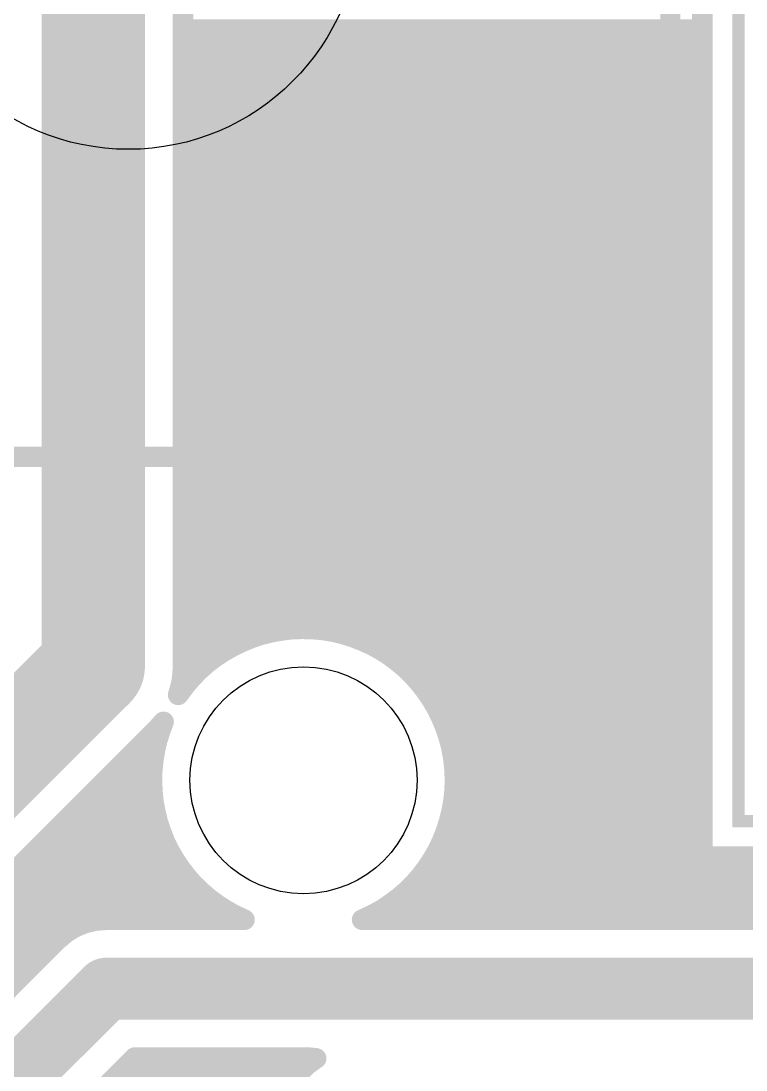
# Model space of a CAD drawing. Extents: x 0 to 2.03, y 0 to 1.72.
# Drawn here: x 0.284 to 0.635, y 0.467 to 0.975 of the extents above; entities that cross this region are included whole.
import ezdxf

# ---------------------------------------------------------------- set-up
doc = ezdxf.new("R2010")
doc.units = 0
for name, color, linetype in [('Board_Outline', 17, 'CONTINUOUS'), ('Drill_Top', 9, 'CONTINUOUS'), ('Top', 5, 'CONTINUOUS'), ('Top_Silk', 2, 'CONTINUOUS')]:
    doc.layers.add(name, color=color, linetype=linetype)

msp = doc.modelspace()

# ---------------------------------------------------------------- linework, layer by layer
at = {"layer": 'Board_Outline', "linetype": 'CONTINUOUS', "const_width": 0.006}
msp.add_lwpolyline([(0.6312, 0.5874), (2.0248, 0.5874), (2.0248, 0), (0, 0), (0, 1.7186), (0.6312, 1.7186), (0.6312, 0.5874)], dxfattribs=at)
at = {"layer": 'Drill_Top'}
msp.add_circle((0.4205, 0.6072), 0.055, dxfattribs=at)
at = {"layer": 'Top', "linetype": 'CONTINUOUS'}
for points, const_width in [([(0.6137, 0.575), (0.6137, 1.7013)], 0.01), ([(0.3187, 1.4562), (0.3187, 0.6624)], 0.05), ([(0.3621, 1.4562), (0.3621, 0.6624)], 0.01), ([(0.3631, 0.971), (0.6127, 0.971)], 0.01), ([(0.3631, 0.9611), (0.6127, 0.9611)], 0.01), ([(0.3631, 0.9512), (0.6127, 0.9512)], 0.01), ([(0.3631, 0.9413), (0.6127, 0.9413)], 0.01), ([(0.3631, 0.9315), (0.6127, 0.9315)], 0.01), ([(0.3631, 0.9216), (0.6127, 0.9216)], 0.01), ([(0.3631, 0.9117), (0.6127, 0.9117)], 0.01), ([(0.3631, 0.9019), (0.6127, 0.9019)], 0.01), ([(0.3631, 0.892), (0.6127, 0.892)], 0.01), ([(0.3631, 0.8821), (0.6127, 0.8821)], 0.01), ([(0.3631, 0.8723), (0.6127, 0.8723)], 0.01), ([(0.3631, 0.8624), (0.6127, 0.8624)], 0.01), ([(0.3631, 0.8525), (0.6127, 0.8525)], 0.01), ([(0.3631, 0.8427), (0.6127, 0.8427)], 0.01), ([(0.3631, 0.8328), (0.6127, 0.8328)], 0.01), ([(0.3631, 0.8229), (0.6127, 0.8229)], 0.01), ([(0.3631, 0.813), (0.6127, 0.813)], 0.01), ([(0.3631, 0.8032), (0.6127, 0.8032)], 0.01), ([(0.3631, 0.7933), (0.6127, 0.7933)], 0.01), ([(0.3631, 0.7834), (0.6127, 0.7834)], 0.01), ([(0.3631, 0.7736), (0.6127, 0.7736)], 0.01), ([(0.3631, 0.7637), (0.6127, 0.7637)], 0.01), ([(0.3631, 0.7538), (0.6127, 0.7538)], 0.01), ([(0.3631, 0.744), (0.6127, 0.744)], 0.01), ([(0.3631, 0.7341), (0.6127, 0.7341)], 0.01), ([(0.3631, 0.7242), (0.6127, 0.7242)], 0.01), ([(0.3631, 0.7144), (0.6127, 0.7144)], 0.01), ([(0.3631, 0.7045), (0.6127, 0.7045)], 0.01), ([(0.3631, 0.6946), (0.6127, 0.6946)], 0.01), ([(0.3187, 0.6624), (0.1875, 0.5312)], 0.05), ([(0.3631, 0.6848), (0.6127, 0.6848)], 0.01), ([(0.3951, 0.6761), (0.3998, 0.6777)], 0.01), ([(0.3998, 0.6777), (0.4047, 0.6789)], 0.01), ([(0.4047, 0.6789), (0.4096, 0.6798)], 0.01), ([(0.4096, 0.6798), (0.4146, 0.6804)], 0.01), ([(0.4146, 0.6804), (0.4196, 0.6806)], 0.01), ([(0.4196, 0.6806), (0.4246, 0.6805)], 0.01), ([(0.4246, 0.6805), (0.4295, 0.6801)], 0.01), ([(0.4295, 0.6801), (0.4345, 0.6793)], 0.01), ([(0.4345, 0.6793), (0.4393, 0.6782)], 0.01), ([(0.4393, 0.6782), (0.4441, 0.6767)], 0.01), ([(0.4441, 0.6767), (0.4488, 0.6749)], 0.01), ([(0.3631, 0.6749), (0.391, 0.6749)], 0.01), ([(0.3816, 0.6695), (0.386, 0.672)], 0.01), ([(0.386, 0.672), (0.3905, 0.6742)], 0.01), ([(0.3905, 0.6742), (0.3951, 0.6761)], 0.01), ([(0.4488, 0.6749), (0.4533, 0.6729)], 0.01), ([(0.4499, 0.6749), (0.6127, 0.6749)], 0.01), ([(0.4533, 0.6729), (0.4577, 0.6705)], 0.01), ([(0.3735, 0.6637), (0.3775, 0.6668)], 0.01), ([(0.3775, 0.6668), (0.3816, 0.6695)], 0.01), ([(0.4577, 0.6705), (0.462, 0.6678)], 0.01), ([(0.462, 0.6678), (0.466, 0.6648)], 0.01), ([(0.3621, 0.6624), (0.362, 0.659)], 0.01), ([(0.3631, 0.665), (0.3742, 0.665)], 0.01), ([(0.3698, 0.6604), (0.3735, 0.6637)], 0.01), ([(0.466, 0.6648), (0.4698, 0.6616)], 0.01), ([(0.4667, 0.665), (0.6127, 0.665)], 0.01), ([(0.4698, 0.6616), (0.4734, 0.6581)], 0.01), ([(0.362, 0.659), (0.3616, 0.6556)], 0.01), ([(0.3631, 0.653), (0.3663, 0.6568)], 0.01), ([(0.3663, 0.6568), (0.3698, 0.6604)], 0.01), ([(0.4734, 0.6581), (0.4767, 0.6544)], 0.01), ([(0.3598, 0.6486), (0.3631, 0.653)], 0.01), ([(0.3609, 0.6523), (0.3598, 0.6486)], 0.01), ([(0.3616, 0.6556), (0.3609, 0.6523)], 0.01), ([(0.4767, 0.6544), (0.4798, 0.6504)], 0.01), ([(0.4771, 0.6551), (0.6127, 0.6551)], 0.01), ([(0.4798, 0.6504), (0.4826, 0.6463)], 0.01), ([(0.4826, 0.6463), (0.4851, 0.642)], 0.01), ([(0.4842, 0.6453), (0.6127, 0.6453)], 0.01), ([(0.4851, 0.642), (0.4873, 0.6375)], 0.01), ([(0.4873, 0.6375), (0.4892, 0.6329)], 0.01), ([(0.3491, 0.6315), (0.2394, 0.5217)], 0.01), ([(0.3527, 0.6355), (0.3491, 0.6315)], 0.01), ([(0.3496, 0.6264), (0.3511, 0.6312)], 0.01), ([(0.3511, 0.6312), (0.3527, 0.6355)], 0.01), ([(0.4892, 0.6354), (0.6127, 0.6354)], 0.01), ([(0.4892, 0.6329), (0.4908, 0.6281)], 0.01), ([(0.3442, 0.6255), (0.3484, 0.6255)], 0.01), ([(0.3485, 0.6216), (0.3496, 0.6264)], 0.01), ([(0.4908, 0.6281), (0.4921, 0.6233)], 0.01), ([(0.4925, 0.6255), (0.6127, 0.6255)], 0.01), ([(0.3477, 0.6166), (0.3485, 0.6216)], 0.01), ([(0.4921, 0.6233), (0.493, 0.6184)], 0.01), ([(0.3343, 0.6157), (0.3465, 0.6157)], 0.01), ([(0.3472, 0.6116), (0.3477, 0.6166)], 0.01), ([(0.493, 0.6184), (0.4936, 0.6134)], 0.01), ([(0.4944, 0.6157), (0.6127, 0.6157)], 0.01), ([(0.3471, 0.6066), (0.3472, 0.6116)], 0.01), ([(0.4936, 0.6134), (0.4939, 0.6072)], 0.01), ([(0.3245, 0.6058), (0.3461, 0.6058)], 0.01), ([(0.3473, 0.6016), (0.3471, 0.6066)], 0.01), ([(0.4939, 0.6072), (0.4937, 0.6022)], 0.01), ([(0.4948, 0.6058), (0.6127, 0.6058)], 0.01), ([(0.3478, 0.5967), (0.3473, 0.6016)], 0.01), ([(0.4937, 0.6022), (0.4932, 0.5973)], 0.01), ([(0.3146, 0.5959), (0.3469, 0.5959)], 0.01), ([(0.3487, 0.5918), (0.3478, 0.5967)], 0.01), ([(0.4932, 0.5973), (0.4923, 0.5923)], 0.01), ([(0.494, 0.5959), (0.6127, 0.5959)], 0.01), ([(0.3499, 0.5869), (0.3487, 0.5918)], 0.01), ([(0.4923, 0.5923), (0.4911, 0.5875)], 0.01), ([(0.3047, 0.5861), (0.3492, 0.5861)], 0.01), ([(0.3515, 0.5822), (0.3499, 0.5869)], 0.01), ([(0.4911, 0.5875), (0.4896, 0.5827)], 0.01), ([(0.4917, 0.5861), (0.6127, 0.5861)], 0.01), ([(0.3533, 0.5775), (0.3515, 0.5822)], 0.01), ([(0.4896, 0.5827), (0.4878, 0.5781)], 0.01), ([(0.2948, 0.5762), (0.3529, 0.5762)], 0.01), ([(0.3555, 0.573), (0.3533, 0.5775)], 0.01), ([(0.4878, 0.5781), (0.4857, 0.5735)], 0.01), ([(0.488, 0.5762), (0.6127, 0.5762)], 0.01), ([(0.6138, 0.5742), (0.6137, 0.575)], 0.01), ([(0.358, 0.5687), (0.3555, 0.573)], 0.01), ([(0.4857, 0.5735), (0.4832, 0.5692)], 0.01), ([(0.6142, 0.5727), (0.6138, 0.5742)], 0.01), ([(0.6152, 0.5715), (0.6142, 0.5727)], 0.01), ([(0.6164, 0.5705), (0.6152, 0.5715)], 0.01), ([(0.6179, 0.5701), (0.6164, 0.5705)], 0.01), ([(2.0074, 0.57), (0.6179, 0.5701)], 0.01), ([(0.285, 0.5663), (0.3585, 0.5663)], 0.01), ([(0.3608, 0.5645), (0.358, 0.5687)], 0.01), ([(0.3638, 0.5606), (0.3608, 0.5645)], 0.01), ([(0.4805, 0.565), (0.4775, 0.561)], 0.01), ([(0.4832, 0.5692), (0.4805, 0.565)], 0.01), ([(0.4824, 0.5663), (2.0064, 0.5663)], 0.01), ([(0.3671, 0.5568), (0.3638, 0.5606)], 0.01), ([(0.4775, 0.561), (0.4742, 0.5572)], 0.01), ([(0.2751, 0.5565), (0.3664, 0.5565)], 0.01), ([(0.3707, 0.5533), (0.3671, 0.5568)], 0.01), ([(0.4742, 0.5572), (0.4707, 0.5537)], 0.01), ([(0.4745, 0.5565), (0.7835, 0.5565)], 0.01), ([(0.3745, 0.55), (0.3707, 0.5533)], 0.01), ([(0.3785, 0.547), (0.3745, 0.55)], 0.01), ([(0.4669, 0.5504), (0.4629, 0.5474)], 0.01), ([(0.4707, 0.5537), (0.4669, 0.5504)], 0.01), ([(0.2652, 0.5466), (0.3781, 0.5466)], 0.01), ([(0.3827, 0.5443), (0.3785, 0.547)], 0.01), ([(0.387, 0.5419), (0.3827, 0.5443)], 0.01), ([(0.4588, 0.5446), (0.4544, 0.5422)], 0.01), ([(0.4629, 0.5474), (0.4588, 0.5446)], 0.01), ([(0.4628, 0.5466), (0.7721, 0.5466)], 0.01), ([(0.3147, 0.538), (0.3198, 0.5392)], 0.01), ([(0.3198, 0.5392), (0.325, 0.5396)], 0.01), ([(0.325, 0.5396), (0.3253, 0.5396)], 0.01), ([(0.3253, 0.5396), (0.3919, 0.5396)], 0.01), ([(0.3919, 0.5396), (0.387, 0.5419)], 0.01), ([(0.4544, 0.5422), (0.4489, 0.5396)], 0.01), ([(0.4489, 0.5396), (0.7681, 0.5396)], 0.01), ([(0.2554, 0.5367), (0.3104, 0.5367)], 0.01), ([(0.3054, 0.5333), (0.3098, 0.536)], 0.01), ([(0.3098, 0.536), (0.3147, 0.538)], 0.01), ([(0.2329, 0.4613), (0.3014, 0.5299)], 0.01), ([(0.3014, 0.5299), (0.3054, 0.5333)], 0.01), ([(0.2455, 0.5269), (0.2974, 0.5269)], 0.01), ([(0.2404, 0.517), (0.2875, 0.517)], 0.01), ([(0.325, 0.5062), (0.2562, 0.4375)], 0.03), ([(0.8125, 0.5062), (0.325, 0.5062)], 0.03), ([(0.3388, 0.4728), (0.2896, 0.4236)], 0.01), ([(0.4225, 0.4728), (0.3388, 0.4728)], 0.01), ([(0.3799, 0.4271), (0.422, 0.4691)], 0.01), ([(0.422, 0.4691), (0.4263, 0.4722)], 0.01), ([(0.4266, 0.4724), (0.4225, 0.4728)], 0.01), ([(0.4263, 0.4722), (0.4266, 0.4724)], 0.01), ([(0.4266, 0.4724), (0.4263, 0.4722)], 0.01), ([(0.4263, 0.4722), (0.4266, 0.4724)], 0.01), ([(0.3346, 0.4676), (0.4194, 0.4676)], 0.01)]:
    msp.add_lwpolyline(points, dxfattribs=dict(at, const_width=const_width))
for points, const_width in [([(0.3062, 0.6624, 1), (0.3312, 0.6624, 1), (0.3062, 0.6624, 1)], 0.025), ([(0.3062, 0.6624, 1), (0.3312, 0.6624, 1), (0.3062, 0.6624, 1)], 0.025), ([(0.3973, 0.6777, 1), (0.4023, 0.6777, 1), (0.3973, 0.6777, 1)], 0.005), ([(0.3973, 0.6777, 1), (0.4023, 0.6777, 1), (0.3973, 0.6777, 1)], 0.005), ([(0.4022, 0.6789, 1), (0.4072, 0.6789, 1), (0.4022, 0.6789, 1)], 0.005), ([(0.4022, 0.6789, 1), (0.4072, 0.6789, 1), (0.4022, 0.6789, 1)], 0.005), ([(0.4071, 0.6798, 1), (0.4121, 0.6798, 1), (0.4071, 0.6798, 1)], 0.005), ([(0.4071, 0.6798, 1), (0.4121, 0.6798, 1), (0.4071, 0.6798, 1)], 0.005), ([(0.4121, 0.6804, 1), (0.4171, 0.6804, 1), (0.4121, 0.6804, 1)], 0.005), ([(0.4121, 0.6804, 1), (0.4171, 0.6804, 1), (0.4121, 0.6804, 1)], 0.005), ([(0.4171, 0.6806, 1), (0.4221, 0.6806, 1), (0.4171, 0.6806, 1)], 0.005), ([(0.4171, 0.6806, 1), (0.4221, 0.6806, 1), (0.4171, 0.6806, 1)], 0.005), ([(0.4221, 0.6805, 1), (0.4271, 0.6805, 1), (0.4221, 0.6805, 1)], 0.005), ([(0.4221, 0.6805, 1), (0.4271, 0.6805, 1), (0.4221, 0.6805, 1)], 0.005), ([(0.427, 0.6801, 1), (0.432, 0.6801, 1), (0.427, 0.6801, 1)], 0.005), ([(0.427, 0.6801, 1), (0.432, 0.6801, 1), (0.427, 0.6801, 1)], 0.005), ([(0.432, 0.6793, 1), (0.437, 0.6793, 1), (0.432, 0.6793, 1)], 0.005), ([(0.432, 0.6793, 1), (0.437, 0.6793, 1), (0.432, 0.6793, 1)], 0.005), ([(0.4368, 0.6782, 1), (0.4418, 0.6782, 1), (0.4368, 0.6782, 1)], 0.005), ([(0.4368, 0.6782, 1), (0.4418, 0.6782, 1), (0.4368, 0.6782, 1)], 0.005), ([(0.4416, 0.6767, 1), (0.4466, 0.6767, 1), (0.4416, 0.6767, 1)], 0.005), ([(0.4416, 0.6767, 1), (0.4466, 0.6767, 1), (0.4416, 0.6767, 1)], 0.005), ([(0.3835, 0.672, 1), (0.3885, 0.672, 1), (0.3835, 0.672, 1)], 0.005), ([(0.3835, 0.672, 1), (0.3885, 0.672, 1), (0.3835, 0.672, 1)], 0.005), ([(0.388, 0.6742, 1), (0.393, 0.6742, 1), (0.388, 0.6742, 1)], 0.005), ([(0.388, 0.6742, 1), (0.393, 0.6742, 1), (0.388, 0.6742, 1)], 0.005), ([(0.3926, 0.6761, 1), (0.3976, 0.6761, 1), (0.3926, 0.6761, 1)], 0.005), ([(0.3926, 0.6761, 1), (0.3976, 0.6761, 1), (0.3926, 0.6761, 1)], 0.005), ([(0.4463, 0.6749, 1), (0.4513, 0.6749, 1), (0.4463, 0.6749, 1)], 0.005), ([(0.4463, 0.6749, 1), (0.4513, 0.6749, 1), (0.4463, 0.6749, 1)], 0.005), ([(0.4508, 0.6729, 1), (0.4558, 0.6729, 1), (0.4508, 0.6729, 1)], 0.005), ([(0.4508, 0.6729, 1), (0.4558, 0.6729, 1), (0.4508, 0.6729, 1)], 0.005), ([(0.375, 0.6668, 1), (0.38, 0.6668, 1), (0.375, 0.6668, 1)], 0.005), ([(0.375, 0.6668, 1), (0.38, 0.6668, 1), (0.375, 0.6668, 1)], 0.005), ([(0.3791, 0.6695, 1), (0.3841, 0.6695, 1), (0.3791, 0.6695, 1)], 0.005), ([(0.3791, 0.6695, 1), (0.3841, 0.6695, 1), (0.3791, 0.6695, 1)], 0.005), ([(0.4552, 0.6705, 1), (0.4602, 0.6705, 1), (0.4552, 0.6705, 1)], 0.005), ([(0.4552, 0.6705, 1), (0.4602, 0.6705, 1), (0.4552, 0.6705, 1)], 0.005), ([(0.4595, 0.6678, 1), (0.4645, 0.6678, 1), (0.4595, 0.6678, 1)], 0.005), ([(0.4595, 0.6678, 1), (0.4645, 0.6678, 1), (0.4595, 0.6678, 1)], 0.005), ([(0.3596, 0.6624, 1), (0.3646, 0.6624, 1), (0.3596, 0.6624, 1)], 0.005), ([(0.3596, 0.6624, 1), (0.3646, 0.6624, 1), (0.3596, 0.6624, 1)], 0.005), ([(0.371, 0.6637, 1), (0.376, 0.6637, 1), (0.371, 0.6637, 1)], 0.005), ([(0.371, 0.6637, 1), (0.376, 0.6637, 1), (0.371, 0.6637, 1)], 0.005), ([(0.4635, 0.6648, 1), (0.4685, 0.6648, 1), (0.4635, 0.6648, 1)], 0.005), ([(0.4635, 0.6648, 1), (0.4685, 0.6648, 1), (0.4635, 0.6648, 1)], 0.005), ([(0.4673, 0.6616, 1), (0.4723, 0.6616, 1), (0.4673, 0.6616, 1)], 0.005), ([(0.4673, 0.6616, 1), (0.4723, 0.6616, 1), (0.4673, 0.6616, 1)], 0.005), ([(0.3595, 0.659, 1), (0.3645, 0.659, 1), (0.3595, 0.659, 1)], 0.005), ([(0.3595, 0.659, 1), (0.3645, 0.659, 1), (0.3595, 0.659, 1)], 0.005), ([(0.3638, 0.6568, 1), (0.3688, 0.6568, 1), (0.3638, 0.6568, 1)], 0.005), ([(0.3638, 0.6568, 1), (0.3688, 0.6568, 1), (0.3638, 0.6568, 1)], 0.005), ([(0.3673, 0.6604, 1), (0.3723, 0.6604, 1), (0.3673, 0.6604, 1)], 0.005), ([(0.3673, 0.6604, 1), (0.3723, 0.6604, 1), (0.3673, 0.6604, 1)], 0.005), ([(0.4709, 0.6581, 1), (0.4759, 0.6581, 1), (0.4709, 0.6581, 1)], 0.005), ([(0.4709, 0.6581, 1), (0.4759, 0.6581, 1), (0.4709, 0.6581, 1)], 0.005), ([(0.3584, 0.6523, 1), (0.3634, 0.6523, 1), (0.3584, 0.6523, 1)], 0.005), ([(0.3584, 0.6523, 1), (0.3634, 0.6523, 1), (0.3584, 0.6523, 1)], 0.005), ([(0.3591, 0.6556, 1), (0.3641, 0.6556, 1), (0.3591, 0.6556, 1)], 0.005), ([(0.3591, 0.6556, 1), (0.3641, 0.6556, 1), (0.3591, 0.6556, 1)], 0.005), ([(0.3606, 0.653, 1), (0.3656, 0.653, 1), (0.3606, 0.653, 1)], 0.005), ([(0.3606, 0.653, 1), (0.3656, 0.653, 1), (0.3606, 0.653, 1)], 0.005), ([(0.4742, 0.6544, 1), (0.4792, 0.6544, 1), (0.4742, 0.6544, 1)], 0.005), ([(0.4742, 0.6544, 1), (0.4792, 0.6544, 1), (0.4742, 0.6544, 1)], 0.005), ([(0.3573, 0.6486, 1), (0.3623, 0.6486, 1), (0.3573, 0.6486, 1)], 0.005), ([(0.3573, 0.6486, 1), (0.3623, 0.6486, 1), (0.3573, 0.6486, 1)], 0.005), ([(0.4773, 0.6504, 1), (0.4823, 0.6504, 1), (0.4773, 0.6504, 1)], 0.005), ([(0.4773, 0.6504, 1), (0.4823, 0.6504, 1), (0.4773, 0.6504, 1)], 0.005), ([(0.4801, 0.6463, 1), (0.4851, 0.6463, 1), (0.4801, 0.6463, 1)], 0.005), ([(0.4801, 0.6463, 1), (0.4851, 0.6463, 1), (0.4801, 0.6463, 1)], 0.005), ([(0.4826, 0.642, 1), (0.4876, 0.642, 1), (0.4826, 0.642, 1)], 0.005), ([(0.4826, 0.642, 1), (0.4876, 0.642, 1), (0.4826, 0.642, 1)], 0.005), ([(0.4848, 0.6375, 1), (0.4898, 0.6375, 1), (0.4848, 0.6375, 1)], 0.005), ([(0.4848, 0.6375, 1), (0.4898, 0.6375, 1), (0.4848, 0.6375, 1)], 0.005), ([(0.3466, 0.6315, 1), (0.3516, 0.6315, 1), (0.3466, 0.6315, 1)], 0.005), ([(0.3466, 0.6315, 1), (0.3516, 0.6315, 1), (0.3466, 0.6315, 1)], 0.005), ([(0.3486, 0.6312, 1), (0.3536, 0.6312, 1), (0.3486, 0.6312, 1)], 0.005), ([(0.3486, 0.6312, 1), (0.3536, 0.6312, 1), (0.3486, 0.6312, 1)], 0.005), ([(0.3502, 0.6355, 1), (0.3552, 0.6355, 1), (0.3502, 0.6355, 1)], 0.005), ([(0.3502, 0.6355, 1), (0.3552, 0.6355, 1), (0.3502, 0.6355, 1)], 0.005), ([(0.4867, 0.6329, 1), (0.4917, 0.6329, 1), (0.4867, 0.6329, 1)], 0.005), ([(0.4867, 0.6329, 1), (0.4917, 0.6329, 1), (0.4867, 0.6329, 1)], 0.005), ([(0.3471, 0.6264, 1), (0.3521, 0.6264, 1), (0.3471, 0.6264, 1)], 0.005), ([(0.3471, 0.6264, 1), (0.3521, 0.6264, 1), (0.3471, 0.6264, 1)], 0.005), ([(0.4883, 0.6281, 1), (0.4933, 0.6281, 1), (0.4883, 0.6281, 1)], 0.005), ([(0.4883, 0.6281, 1), (0.4933, 0.6281, 1), (0.4883, 0.6281, 1)], 0.005), ([(0.346, 0.6216, 1), (0.351, 0.6216, 1), (0.346, 0.6216, 1)], 0.005), ([(0.346, 0.6216, 1), (0.351, 0.6216, 1), (0.346, 0.6216, 1)], 0.005), ([(0.4896, 0.6233, 1), (0.4946, 0.6233, 1), (0.4896, 0.6233, 1)], 0.005), ([(0.4896, 0.6233, 1), (0.4946, 0.6233, 1), (0.4896, 0.6233, 1)], 0.005), ([(0.3452, 0.6166, 1), (0.3502, 0.6166, 1), (0.3452, 0.6166, 1)], 0.005), ([(0.3452, 0.6166, 1), (0.3502, 0.6166, 1), (0.3452, 0.6166, 1)], 0.005), ([(0.4905, 0.6184, 1), (0.4955, 0.6184, 1), (0.4905, 0.6184, 1)], 0.005), ([(0.4905, 0.6184, 1), (0.4955, 0.6184, 1), (0.4905, 0.6184, 1)], 0.005), ([(0.3447, 0.6116, 1), (0.3497, 0.6116, 1), (0.3447, 0.6116, 1)], 0.005), ([(0.3447, 0.6116, 1), (0.3497, 0.6116, 1), (0.3447, 0.6116, 1)], 0.005), ([(0.4911, 0.6134, 1), (0.4961, 0.6134, 1), (0.4911, 0.6134, 1)], 0.005), ([(0.4911, 0.6134, 1), (0.4961, 0.6134, 1), (0.4911, 0.6134, 1)], 0.005), ([(0.3446, 0.6066, 1), (0.3496, 0.6066, 1), (0.3446, 0.6066, 1)], 0.005), ([(0.3446, 0.6066, 1), (0.3496, 0.6066, 1), (0.3446, 0.6066, 1)], 0.005), ([(0.4914, 0.6072, 1), (0.4964, 0.6072, 1), (0.4914, 0.6072, 1)], 0.005), ([(0.4914, 0.6072, 1), (0.4964, 0.6072, 1), (0.4914, 0.6072, 1)], 0.005), ([(0.3448, 0.6016, 1), (0.3498, 0.6016, 1), (0.3448, 0.6016, 1)], 0.005), ([(0.3448, 0.6016, 1), (0.3498, 0.6016, 1), (0.3448, 0.6016, 1)], 0.005), ([(0.4912, 0.6022, 1), (0.4962, 0.6022, 1), (0.4912, 0.6022, 1)], 0.005), ([(0.4912, 0.6022, 1), (0.4962, 0.6022, 1), (0.4912, 0.6022, 1)], 0.005), ([(0.3453, 0.5967, 1), (0.3503, 0.5967, 1), (0.3453, 0.5967, 1)], 0.005), ([(0.3453, 0.5967, 1), (0.3503, 0.5967, 1), (0.3453, 0.5967, 1)], 0.005), ([(0.4907, 0.5973, 1), (0.4957, 0.5973, 1), (0.4907, 0.5973, 1)], 0.005), ([(0.4907, 0.5973, 1), (0.4957, 0.5973, 1), (0.4907, 0.5973, 1)], 0.005), ([(0.3462, 0.5918, 1), (0.3512, 0.5918, 1), (0.3462, 0.5918, 1)], 0.005), ([(0.3462, 0.5918, 1), (0.3512, 0.5918, 1), (0.3462, 0.5918, 1)], 0.005), ([(0.4898, 0.5923, 1), (0.4948, 0.5923, 1), (0.4898, 0.5923, 1)], 0.005), ([(0.4898, 0.5923, 1), (0.4948, 0.5923, 1), (0.4898, 0.5923, 1)], 0.005), ([(0.3474, 0.5869, 1), (0.3524, 0.5869, 1), (0.3474, 0.5869, 1)], 0.005), ([(0.3474, 0.5869, 1), (0.3524, 0.5869, 1), (0.3474, 0.5869, 1)], 0.005), ([(0.4886, 0.5875, 1), (0.4936, 0.5875, 1), (0.4886, 0.5875, 1)], 0.005), ([(0.4886, 0.5875, 1), (0.4936, 0.5875, 1), (0.4886, 0.5875, 1)], 0.005), ([(0.349, 0.5822, 1), (0.354, 0.5822, 1), (0.349, 0.5822, 1)], 0.005), ([(0.349, 0.5822, 1), (0.354, 0.5822, 1), (0.349, 0.5822, 1)], 0.005), ([(0.4871, 0.5827, 1), (0.4921, 0.5827, 1), (0.4871, 0.5827, 1)], 0.005), ([(0.4871, 0.5827, 1), (0.4921, 0.5827, 1), (0.4871, 0.5827, 1)], 0.005), ([(0.3508, 0.5775, 1), (0.3558, 0.5775, 1), (0.3508, 0.5775, 1)], 0.005), ([(0.3508, 0.5775, 1), (0.3558, 0.5775, 1), (0.3508, 0.5775, 1)], 0.005), ([(0.4853, 0.5781, 1), (0.4903, 0.5781, 1), (0.4853, 0.5781, 1)], 0.005), ([(0.4853, 0.5781, 1), (0.4903, 0.5781, 1), (0.4853, 0.5781, 1)], 0.005), ([(0.6112, 0.575, 1), (0.6162, 0.575, 1), (0.6112, 0.575, 1)], 0.005), ([(0.6112, 0.575, 1), (0.6162, 0.575, 1), (0.6112, 0.575, 1)], 0.005), ([(0.353, 0.573, 1), (0.358, 0.573, 1), (0.353, 0.573, 1)], 0.005), ([(0.353, 0.573, 1), (0.358, 0.573, 1), (0.353, 0.573, 1)], 0.005), ([(0.4832, 0.5735, 1), (0.4882, 0.5735, 1), (0.4832, 0.5735, 1)], 0.005), ([(0.4832, 0.5735, 1), (0.4882, 0.5735, 1), (0.4832, 0.5735, 1)], 0.005), ([(0.6113, 0.5742, 1), (0.6163, 0.5742, 1), (0.6113, 0.5742, 1)], 0.005), ([(0.6113, 0.5742, 1), (0.6163, 0.5742, 1), (0.6113, 0.5742, 1)], 0.005), ([(0.6117, 0.5727, 1), (0.6167, 0.5727, 1), (0.6117, 0.5727, 1)], 0.005), ([(0.6117, 0.5727, 1), (0.6167, 0.5727, 1), (0.6117, 0.5727, 1)], 0.005), ([(0.6127, 0.5715, 1), (0.6177, 0.5715, 1), (0.6127, 0.5715, 1)], 0.005), ([(0.6127, 0.5715, 1), (0.6177, 0.5715, 1), (0.6127, 0.5715, 1)], 0.005), ([(0.6139, 0.5705, 1), (0.6189, 0.5705, 1), (0.6139, 0.5705, 1)], 0.005), ([(0.6139, 0.5705, 1), (0.6189, 0.5705, 1), (0.6139, 0.5705, 1)], 0.005), ([(0.6154, 0.5701, 1), (0.6204, 0.5701, 1), (0.6154, 0.5701, 1)], 0.005), ([(0.6154, 0.5701, 1), (0.6204, 0.5701, 1), (0.6154, 0.5701, 1)], 0.005), ([(0.3555, 0.5687, 1), (0.3605, 0.5687, 1), (0.3555, 0.5687, 1)], 0.005), ([(0.3555, 0.5687, 1), (0.3605, 0.5687, 1), (0.3555, 0.5687, 1)], 0.005), ([(0.3583, 0.5645, 1), (0.3633, 0.5645, 1), (0.3583, 0.5645, 1)], 0.005), ([(0.3583, 0.5645, 1), (0.3633, 0.5645, 1), (0.3583, 0.5645, 1)], 0.005), ([(0.478, 0.565, 1), (0.483, 0.565, 1), (0.478, 0.565, 1)], 0.005), ([(0.478, 0.565, 1), (0.483, 0.565, 1), (0.478, 0.565, 1)], 0.005), ([(0.4807, 0.5692, 1), (0.4857, 0.5692, 1), (0.4807, 0.5692, 1)], 0.005), ([(0.4807, 0.5692, 1), (0.4857, 0.5692, 1), (0.4807, 0.5692, 1)], 0.005), ([(0.3613, 0.5606, 1), (0.3663, 0.5606, 1), (0.3613, 0.5606, 1)], 0.005), ([(0.3613, 0.5606, 1), (0.3663, 0.5606, 1), (0.3613, 0.5606, 1)], 0.005), ([(0.475, 0.561, 1), (0.48, 0.561, 1), (0.475, 0.561, 1)], 0.005), ([(0.475, 0.561, 1), (0.48, 0.561, 1), (0.475, 0.561, 1)], 0.005), ([(0.3646, 0.5568, 1), (0.3696, 0.5568, 1), (0.3646, 0.5568, 1)], 0.005), ([(0.3646, 0.5568, 1), (0.3696, 0.5568, 1), (0.3646, 0.5568, 1)], 0.005), ([(0.4717, 0.5572, 1), (0.4767, 0.5572, 1), (0.4717, 0.5572, 1)], 0.005), ([(0.4717, 0.5572, 1), (0.4767, 0.5572, 1), (0.4717, 0.5572, 1)], 0.005), ([(0.3682, 0.5533, 1), (0.3732, 0.5533, 1), (0.3682, 0.5533, 1)], 0.005), ([(0.3682, 0.5533, 1), (0.3732, 0.5533, 1), (0.3682, 0.5533, 1)], 0.005), ([(0.372, 0.55, 1), (0.377, 0.55, 1), (0.372, 0.55, 1)], 0.005), ([(0.372, 0.55, 1), (0.377, 0.55, 1), (0.372, 0.55, 1)], 0.005), ([(0.4644, 0.5504, 1), (0.4694, 0.5504, 1), (0.4644, 0.5504, 1)], 0.005), ([(0.4644, 0.5504, 1), (0.4694, 0.5504, 1), (0.4644, 0.5504, 1)], 0.005), ([(0.4682, 0.5537, 1), (0.4732, 0.5537, 1), (0.4682, 0.5537, 1)], 0.005), ([(0.4682, 0.5537, 1), (0.4732, 0.5537, 1), (0.4682, 0.5537, 1)], 0.005), ([(0.376, 0.547, 1), (0.381, 0.547, 1), (0.376, 0.547, 1)], 0.005), ([(0.376, 0.547, 1), (0.381, 0.547, 1), (0.376, 0.547, 1)], 0.005), ([(0.3802, 0.5443, 1), (0.3852, 0.5443, 1), (0.3802, 0.5443, 1)], 0.005), ([(0.3802, 0.5443, 1), (0.3852, 0.5443, 1), (0.3802, 0.5443, 1)], 0.005), ([(0.4563, 0.5446, 1), (0.4613, 0.5446, 1), (0.4563, 0.5446, 1)], 0.005), ([(0.4563, 0.5446, 1), (0.4613, 0.5446, 1), (0.4563, 0.5446, 1)], 0.005), ([(0.4604, 0.5474, 1), (0.4654, 0.5474, 1), (0.4604, 0.5474, 1)], 0.005), ([(0.4604, 0.5474, 1), (0.4654, 0.5474, 1), (0.4604, 0.5474, 1)], 0.005), ([(0.3173, 0.5392, 1), (0.3223, 0.5392, 1), (0.3173, 0.5392, 1)], 0.005), ([(0.3173, 0.5392, 1), (0.3223, 0.5392, 1), (0.3173, 0.5392, 1)], 0.005), ([(0.3225, 0.5396, 1), (0.3275, 0.5396, 1), (0.3225, 0.5396, 1)], 0.005), ([(0.3225, 0.5396, 1), (0.3275, 0.5396, 1), (0.3225, 0.5396, 1)], 0.005), ([(0.3228, 0.5396, 1), (0.3278, 0.5396, 1), (0.3228, 0.5396, 1)], 0.005), ([(0.3228, 0.5396, 1), (0.3278, 0.5396, 1), (0.3228, 0.5396, 1)], 0.005), ([(0.3845, 0.5419, 1), (0.3895, 0.5419, 1), (0.3845, 0.5419, 1)], 0.005), ([(0.3845, 0.5419, 1), (0.3895, 0.5419, 1), (0.3845, 0.5419, 1)], 0.005), ([(0.3894, 0.5396, 1), (0.3944, 0.5396, 1), (0.3894, 0.5396, 1)], 0.005), ([(0.3894, 0.5396, 1), (0.3944, 0.5396, 1), (0.3894, 0.5396, 1)], 0.005), ([(0.4464, 0.5396, 1), (0.4514, 0.5396, 1), (0.4464, 0.5396, 1)], 0.005), ([(0.4464, 0.5396, 1), (0.4514, 0.5396, 1), (0.4464, 0.5396, 1)], 0.005), ([(0.4519, 0.5422, 1), (0.4569, 0.5422, 1), (0.4519, 0.5422, 1)], 0.005), ([(0.4519, 0.5422, 1), (0.4569, 0.5422, 1), (0.4519, 0.5422, 1)], 0.005), ([(0.3073, 0.536, 1), (0.3123, 0.536, 1), (0.3073, 0.536, 1)], 0.005), ([(0.3073, 0.536, 1), (0.3123, 0.536, 1), (0.3073, 0.536, 1)], 0.005), ([(0.3122, 0.538, 1), (0.3172, 0.538, 1), (0.3122, 0.538, 1)], 0.005), ([(0.3122, 0.538, 1), (0.3172, 0.538, 1), (0.3122, 0.538, 1)], 0.005), ([(0.2989, 0.5299, 1), (0.3039, 0.5299, 1), (0.2989, 0.5299, 1)], 0.005), ([(0.2989, 0.5299, 1), (0.3039, 0.5299, 1), (0.2989, 0.5299, 1)], 0.005), ([(0.3029, 0.5333, 1), (0.3079, 0.5333, 1), (0.3029, 0.5333, 1)], 0.005), ([(0.3029, 0.5333, 1), (0.3079, 0.5333, 1), (0.3029, 0.5333, 1)], 0.005), ([(0.3175, 0.5062, 1), (0.3325, 0.5062, 1), (0.3175, 0.5062, 1)], 0.015), ([(0.3175, 0.5062, 1), (0.3325, 0.5062, 1), (0.3175, 0.5062, 1)], 0.015), ([(0.3363, 0.4728, 1), (0.3413, 0.4728, 1), (0.3363, 0.4728, 1)], 0.005), ([(0.3363, 0.4728, 1), (0.3413, 0.4728, 1), (0.3363, 0.4728, 1)], 0.005), ([(0.4195, 0.4691, 1), (0.4245, 0.4691, 1), (0.4195, 0.4691, 1)], 0.005), ([(0.4195, 0.4691, 1), (0.4245, 0.4691, 1), (0.4195, 0.4691, 1)], 0.005), ([(0.42, 0.4728, 1), (0.425, 0.4728, 1), (0.42, 0.4728, 1)], 0.005), ([(0.42, 0.4728, 1), (0.425, 0.4728, 1), (0.42, 0.4728, 1)], 0.005), ([(0.4238, 0.4722, 1), (0.4288, 0.4722, 1), (0.4238, 0.4722, 1)], 0.005), ([(0.4238, 0.4722, 1), (0.4288, 0.4722, 1), (0.4238, 0.4722, 1)], 0.005), ([(0.4238, 0.4722, 1), (0.4288, 0.4722, 1), (0.4238, 0.4722, 1)], 0.005), ([(0.4238, 0.4722, 1), (0.4288, 0.4722, 1), (0.4238, 0.4722, 1)], 0.005), ([(0.4241, 0.4724, 1), (0.4291, 0.4724, 1), (0.4241, 0.4724, 1)], 0.005), ([(0.4241, 0.4724, 1), (0.4291, 0.4724, 1), (0.4241, 0.4724, 1)], 0.005), ([(0.4241, 0.4724, 1), (0.4291, 0.4724, 1), (0.4241, 0.4724, 1)], 0.005), ([(0.4241, 0.4724, 1), (0.4291, 0.4724, 1), (0.4241, 0.4724, 1)], 0.005)]:
    msp.add_lwpolyline(points, format="xyb", dxfattribs=dict(at, const_width=const_width))
at = {"layer": 'Top_Silk', "linetype": 'CONTINUOUS', "const_width": 0.0098}
msp.add_lwpolyline([(0.5982, 0.764), (0.0852, 0.764), (0.0852, 1.277), (0.5982, 1.277), (0.5982, 0.764)], dxfattribs=at)
at = {"layer": 'Top_Silk'}
msp.add_circle((0.3357, 1.0255), 0.1125, dxfattribs=at)

doc.saveas('drawing.dxf')
